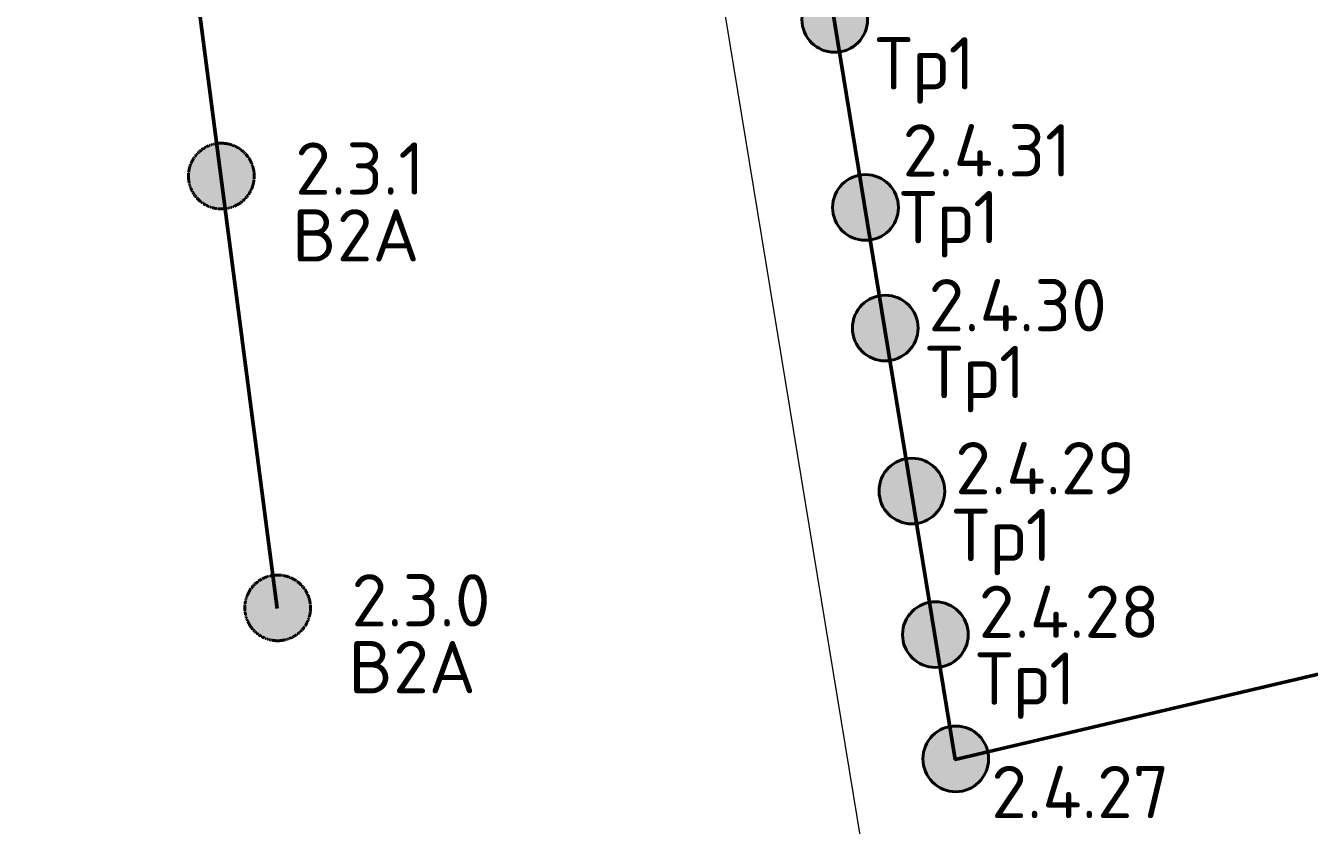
# Model space of a CAD drawing. Header units: millimetres. Extents: x -500444 to 437433, y -1435259 to 1593622.
# Drawn here: x -68081 to -63661, y -1371363 to -1368608 of the extents above; entities that cross this region are included whole.
import ezdxf

# ---------------------------------------------------------------- set-up
doc = ezdxf.new("R2010")
doc.units = ezdxf.units.MM
doc.linetypes.add('HIDDEN2', pattern=[4.7625, 3.175, -1.5875])
for name, color, linetype, lineweight in [('_АСУД_Щиты', 6, 'Continuous', 0), ('_Гр.ЩД-2C.7.6.I2.3', 6, 'Continuous', 50), ('_Гр.ЩД-2C.7.6.I2.4', 6, 'Continuous', 50), ('A-ANNO-DIMS', 7, 'Continuous', 9)]:
    doc.layers.add(name, color=color, linetype=linetype, lineweight=lineweight)
doc.layers.add('Вставка', color=252, linetype='Continuous')
doc.layers.add('сВЕтильники', color=7, linetype='Continuous', lineweight=40, true_color=0x0000f0)
doc.layers.add('ЭТО_аварийные', color=7, linetype='HIDDEN2', lineweight=40, true_color=0xfa0505)
doc.styles.add('GOST 2.304', font='')
doc.styles.add('TableTextStyle', font='isocpeur.ttf', dxfattribs={"width": 0.9})
doc.styles.get('GOST 2.304').set_extended_font_data('GOST Common')
doc.linetypes.add('Truba', pattern='A,3e-05,[4,MSH_7,S=1,R=0,X=0,Y=0],-3.022072', length=3.022102)
doc.dimstyles.new('М-200', dxfattribs={"dimtxt": 400, "dimasz": 160, "dimexe": 200, "dimexo": 400, "dimgap": 50, "dimtad": 1, "dimdec": 0, "dimzin": 0, "dimdsep": 46, "dimtxsty": 'GOST 2.304', "dimblk": 'ARCHTICK', "dimcen": 180, "dimdle": 200, "dimadec": 0, "dimazin": 0, "dimtfac": 1, "dimtdec": 0, "dimtmove": 1, "dimatfit": 0, "dimfxl": 1, "dimtolj": 1, "dimtzin": 0, "dimarcsym": 0})

# ---------------------------------------------------------------- blocks, each defined once
blk = doc.blocks.new('_ArchTick')
at = {"color": 0, "linetype": 'ByBlock', "const_width": 0.15}
blk.add_lwpolyline([(-0.5, -0.5), (0.5, 0.5)], dxfattribs=at)
blk = doc.blocks.new('*D41')
at = {"layer": 'A-ANNO-DIMS', "color": 0, "lineweight": -2, "transparency": 16777216}
blk.add_arc((-165703.8, -113309.3), 107894.2, 269.999998, 325.999999, dxfattribs=at)
at = {"layer": 'Defpoints', "color": 0, "lineweight": 30, "transparency": 16777216}
for p in [(-165703.8, -113309.3), (-165703.8, -113309.3), (-75741.3, -173989.8), (-131171, -215527.9), (-165703.8, -221903.3)]:
    blk.add_point(p, dxfattribs=at)
at = {"layer": 'A-ANNO-DIMS', "color": 0, "lineweight": -2, "transparency": 16777216, "xscale": 160, "yscale": 160, "zscale": 160}
for p, rotation in [((-76255.4, -173643), 55.99999895826774), ((-165703.8, -221203.5), 179.9999981265246)]:
    blk.add_blockref('_ArchTick', p, dxfattribs=dict(at, rotation=rotation))
at = {"layer": 'A-ANNO-DIMS', "color": 0, "transparency": 16777216, "insert": (-114299.5, -207822), "char_height": 400, "attachment_point": 5, "rotation": 28.5412, "style": 'GOST 2.304'}
blk.add_mtext('\\A1;56,0%%D', dxfattribs=at)
blk = doc.blocks.new('A$Cab2378fa')
at = {"lineweight": 25}
h = blk.add_hatch(color=256, dxfattribs=at)
h.paths.add_polyline_path([(162.3, -156.8, 0.442338), (147.8, 177.8), (0, 0)])
h.paths.add_polyline_path([(-141.6, -170.3), (0, 0), (-163.2, 157.6, 0.430096)])
at = {"lineweight": 25, "true_color": 0xfff5f5}
h = blk.add_hatch(color=7, dxfattribs=at)
h.dxf.hatch_style = 1
h.paths.add_polyline_path([(0, 0), (-141.6, -170.3, 0.174923), (3, -222.4, 0.197808), (162.3, -156.8)])
h.paths.add_polyline_path([(-163.2, 157.6), (0, 0), (147.8, 177.8, 0.175398), (3, 230.2, 0.209014)])
blk.add_circle((3, 3.9), 226.3)
blk = doc.blocks.new('Гр.ЩД-2C.7.6.I2.3')
at = {"layer": '_Гр.ЩД-2C.7.6.I2.3', "color": 18, "true_color": 0x000000, "style": 'TableTextStyle'}
for p in [(20202.1, 16933.7), (20396.1, 15446.2)]:
    blk.add_text('B2A', height=180, dxfattribs=at).set_placement(p)
at = {"layer": '_Гр.ЩД-2C.7.6.I2.3', "ltscale": 100, "style": 'TableTextStyle'}
for tag, p in [('55', (13488.3, 36297.6, 6620)), ('ТР1', (13691.2, 34429.1)), ('ТР1', (13771.6, 33589)), ('В2', (18078.2, 33525.6)), ('В2', (15385.4, 33072.7)), ('ТР1', (13849.7, 32772.9)), ('В2', (18272.2, 32038.1)), ('ТР1', (13927.9, 31956.2)), ('В2', (15691.5, 31721.3)), ('ТР1', (14018.2, 31013.2)), ('B2A', (18466.2, 30550.7)), ('В2', (15885.5, 30233.8)), ('ТР1', (14094, 30221.7)), ('ТР1', (14165.8, 29472)), ('B2A', (18660.2, 29063.2)), ('ТР1', (14218.7, 28919.7)), ('В2', (16079.5, 28746.4)), ('ТР1', (14285.2, 28224.5)), ('ТР1', (14318.9, 27872.1)), ('В2', (18854.2, 27575.8)), ('В2', (16273.5, 27258.9)), ('ТР1', (14399.3, 27032.5)), ('ТР1', (14468.5, 26310)), ('В2', (19048.2, 26088.3)), ('В2', (16467.5, 25771.5)), ('ТР1', (14544.5, 25516.1)), ('ТР1', (14630.1, 24621.9)), ('В2', (19242.2, 24600.9)), ('В2', (16661.5, 24284)), ('ТР1', (14736.1, 23515.1)), ('B2A', (19436.2, 23113.5)), ('В2', (16855.5, 22796.6)), ('ТР1', (14853.3, 22291.4)), ('B2A', (19630.2, 21626)), ('ТР1', (14919.8, 21596.7)), ('В2', (17049.5, 21309.1)), ('ТР1', (15000, 20758.7)), ('В2', (19824.1, 20138.6)), ('ТР1', (15078.2, 19942.4)), ('В2', (17243.5, 19821.7)), ('ТР1', (15144.9, 19245.7)), ('В2', (20018.1, 18651.1)), ('В2', (17437.5, 18334.3)), ('ТР1', (15250.6, 18141.7)), ('ТР1', (15330.2, 17309.8)), ('B2A', (20212.1, 17163.7)), ('В2', (17631.5, 16846.8)), ('ТР1', (15432.8, 16237.9)), ('B2A', (20406.1, 15676.2)), ('ТР1', (15489.3, 15425.7)), ('В2', (17825.4, 15359.4)), ('ТР1', (15565.2, 14855.7)), ('ТР1', (15556.1, 14156.6))]:
    blk.add_attdef(tag, p, '', height=180, dxfattribs=at)
blk = doc.blocks.new('Гр.ЩД-2C.7.6.I2.4')
at = {"layer": '_Гр.ЩД-2C.7.6.I2.4', "color": 18, "true_color": 0x000000, "style": 'TableTextStyle'}
for p in [(22209.3, 17526.1), (22293.8, 16996.4), (22383.2, 16462.9), (22475.1, 15901.5), (22556, 15406.8)]:
    blk.add_text('Тр1', height=180, dxfattribs=at).set_placement(p)
at = {"layer": '_Гр.ЩД-2C.7.6.I2.4', "ltscale": 100, "style": 'TableTextStyle'}
for tag, p in [('55', (18620.1, 37161.8, 6620)), ('ТР1', (19412.5, 34914.2)), ('В2', (23429.5, 34503.1)), ('ТР1', (19552.2, 34060.2)), ('В2', (20771.7, 33868.2)), ('ТР1', (19713.2, 33076.1)), ('В2', (23750.3, 33037.7)), ('В2', (21203.8, 32511.9)), ('ТР1', (19911.5, 31863.9)), ('B2A', (24071.1, 31572.3)), ('В2', (21524.6, 31046.5)), ('ТР1', (20055.9, 30981.5)), ('B2A', (24391.9, 30106.9)), ('ТР1', (20223.8, 29955.1)), ('В2', (21845.4, 29581.1)), ('ТР1', (20352.9, 29165.6)), ('В2', (24712.6, 28641.5)), ('ТР1', (20460.2, 28509.8)), ('В2', (22166.2, 28115.6)), ('ТР1', (20546.2, 27984.1)), ('ТР1', (20649.7, 27351.1)), ('В2', (25033.4, 27176.1)), ('ТР1', (20730.2, 26859.1)), ('В2', (22487, 26650.2)), ('ТР1', (20830.4, 26246.8)), ('ТР1', (20888.1, 25690.9)), ('В2', (25354.2, 25710.7)), ('В2', (22807.7, 25184.8)), ('ТР1', (21033.6, 25004.2)), ('ТР1', (21111.7, 24413.2)), ('B2A', (25675, 24245.3)), ('ТР1', (21236.5, 23764)), ('В2', (23128.5, 23719.4)), ('ТР1', (21344.9, 23077)), ('B2A', (25995.8, 22779.9)), ('ТР1', (21429.3, 22565.2)), ('В2', (23449.3, 22254)), ('ТР1', (21526.5, 22041.6)), ('ТР1', (21576.8, 21538.4)), ('В2', (26316.6, 21314.5)), ('ТР1', (21658.5, 20995.5)), ('В2', (23770.1, 20788.6)), ('ТР1', (21744.4, 20443.7)), ('В2', (26637.3, 19849.1)), ('ТР1', (21888.1, 19781.1)), ('В2', (24090.9, 19323.2)), ('ТР1', (22033.1, 18894.1)), ('B2A', (26958.1, 18383.7)), ('ТР1', (22110.2, 18270.2)), ('В2', (24411.7, 17857.8)), ('ТР1', (22219.3, 17756.1)), ('ТР1', (22303.8, 17226.4)), ('B2A', (27278.9, 16918.3)), ('ТР1', (22393.2, 16692.9)), ('В2', (24732.4, 16392.4)), ('ТР1', (22485.1, 16131.5)), ('ТР1', (22566, 15636.8)), ('ТР1', (22609.2, 15015.8))]:
    blk.add_attdef(tag, p, '', height=180, dxfattribs=at)
blk = doc.blocks.new('Оси200')
at = {"layer": 'A-ANNO-DIMS', "color": 253}
dim = blk.add_angular_dim_2l(base=(-131171, -215527.9), line1=((-165703.8, -113309.3), (-75741.3, -173989.8)), line2=((-165703.8, -113309.3), (-165703.8, -221903.3)), text='56,0%%D', dimstyle='М-200', override={"dimadec": 2, "dimtmove": 2}, dxfattribs=at)
dim.commit()
dim.dimension.update_dxf_attribs({"geometry": '*D41', "text_midpoint": (-114299.5, -207822), "dimtype": 130})
blk = doc.blocks.new('A$C20f07326')
at = {"layer": 'A-ANNO-DIMS', "color": 253}
blk.add_blockref('Оси200', (404603.7, 213803.6), dxfattribs=at)

msp = doc.modelspace()

# ---------------------------------------------------------------- block references
at = {"layer": 'Вставка', "linetype": 'Truba', "lineweight": 30, "ltscale": 100}
msp.add_blockref('A$C20f07326', (-318165.7, -1386353.6), dxfattribs=at)

# ---------------------------------------------------------------- next in the draw order: linework, layer by layer
at = {"layer": '_АСУД_Щиты', "ltscale": 100}
msp.add_lwpolyline([(-67728.7, -1376822.3), (-68157.1, -1373020.8), (-65011.2, -1372590.5), (-70514.6, -1339104.8), (-65976.2, -1338365.2), (-63393.5, -1337708.6), (-64222.1, -1334555.4)], dxfattribs=at)
at = {"layer": '_Гр.ЩД-2C.7.6.I2.3', "ltscale": 100}
msp.add_lwpolyline([(-64222.1, -1334555.4), (-63393.5, -1337708.6), (-66165.9, -1338399.8), (-70513.1, -1339114.3), (-74889.4, -1339471.5), (-79265.7, -1339471.5), (-79265.8, -1350054.1), (-74153.2, -1350082.4), (-73819.9, -1351923.1), (-71896.6, -1371919.3), (-69676.6, -1371652.2), (-69792.9, -1370928.2), (-72120.9, -1353078.9), (-69540.2, -1352762), (-67215.2, -1370615.3)], dxfattribs=at)
at = {"layer": '_Гр.ЩД-2C.7.6.I2.4', "ltscale": 100}
msp.add_lwpolyline([(-64222.1, -1334555.4), (-63393.5, -1337708.6), (-66165.9, -1338399.8), (-70513.1, -1339114.3), (-70634.3, -1339124.2), (-70317.2, -1341146.9), (-69000.6, -1349135.7), (-68102.2, -1351428.2), (-64880.2, -1371135.5), (-62745.3, -1370633.9), (-62896.7, -1369899.4), (-66744.6, -1352312.5), (-64198.1, -1351786.7), (-60349.8, -1369375.5)], dxfattribs=at)

# ---------------------------------------------------------------- next in the draw order: block references
at = {"layer": '_Гр.ЩД-2C.7.6.I2.3'}
ref = msp.add_blockref('Гр.ЩД-2C.7.6.I2.3', (-87365.7, -1386353.7), dxfattribs=at)
ref.add_attrib('B2A', '2.3.0', (-66959.6, -1370677.4), dxfattribs={"ltscale": 100, "height": 180, "style": 'TableTextStyle'})
ref.add_attrib('B2A', '2.3.1', (-67153.6, -1369190), dxfattribs={"ltscale": 100, "height": 180, "style": 'TableTextStyle'})
at = {"layer": '_Гр.ЩД-2C.7.6.I2.4'}
ref = msp.add_blockref('Гр.ЩД-2C.7.6.I2.4', (-87365.7, -1386353.7), dxfattribs=at)
ref.add_attrib('ТР1', '2.4.27', (-64756.5, -1371337.8), dxfattribs={"ltscale": 100, "height": 180, "style": 'TableTextStyle'})
ref.add_attrib('ТР1', '2.4.28', (-64799.7, -1370716.8), dxfattribs={"ltscale": 100, "height": 180, "style": 'TableTextStyle'})
ref.add_attrib('ТР1', '2.4.29', (-64880.7, -1370222.2), dxfattribs={"ltscale": 100, "height": 180, "style": 'TableTextStyle'})
ref.add_attrib('ТР1', '2.4.30', (-64972.5, -1369660.8), dxfattribs={"ltscale": 100, "height": 180, "style": 'TableTextStyle'})
ref.add_attrib('ТР1', '2.4.31', (-65061.9, -1369127.3), dxfattribs={"ltscale": 100, "height": 180, "style": 'TableTextStyle'})
at = {"layer": 'сВЕтильники', "ltscale": 100, "xscale": 0.5, "yscale": 0.5, "zscale": 0.5}
for p in [(-65296.9, -1368588.2), (-65191, -1369235.9), (-65123, -1369651.4), (-65031.2, -1370212.8), (-64950.3, -1370707.4), (-64880.2, -1371135.5)]:
    msp.add_blockref('A$Cab2378fa', p, dxfattribs=at)
at = {"layer": 'ЭТО_аварийные', "ltscale": 100, "xscale": 0.5, "yscale": 0.5, "zscale": 0.5}
for p in [(-67409.2, -1369127.8), (-67215.2, -1370615.3)]:
    msp.add_blockref('A$Cab2378fa', p, dxfattribs=at)

doc.saveas('drawing.dxf')
